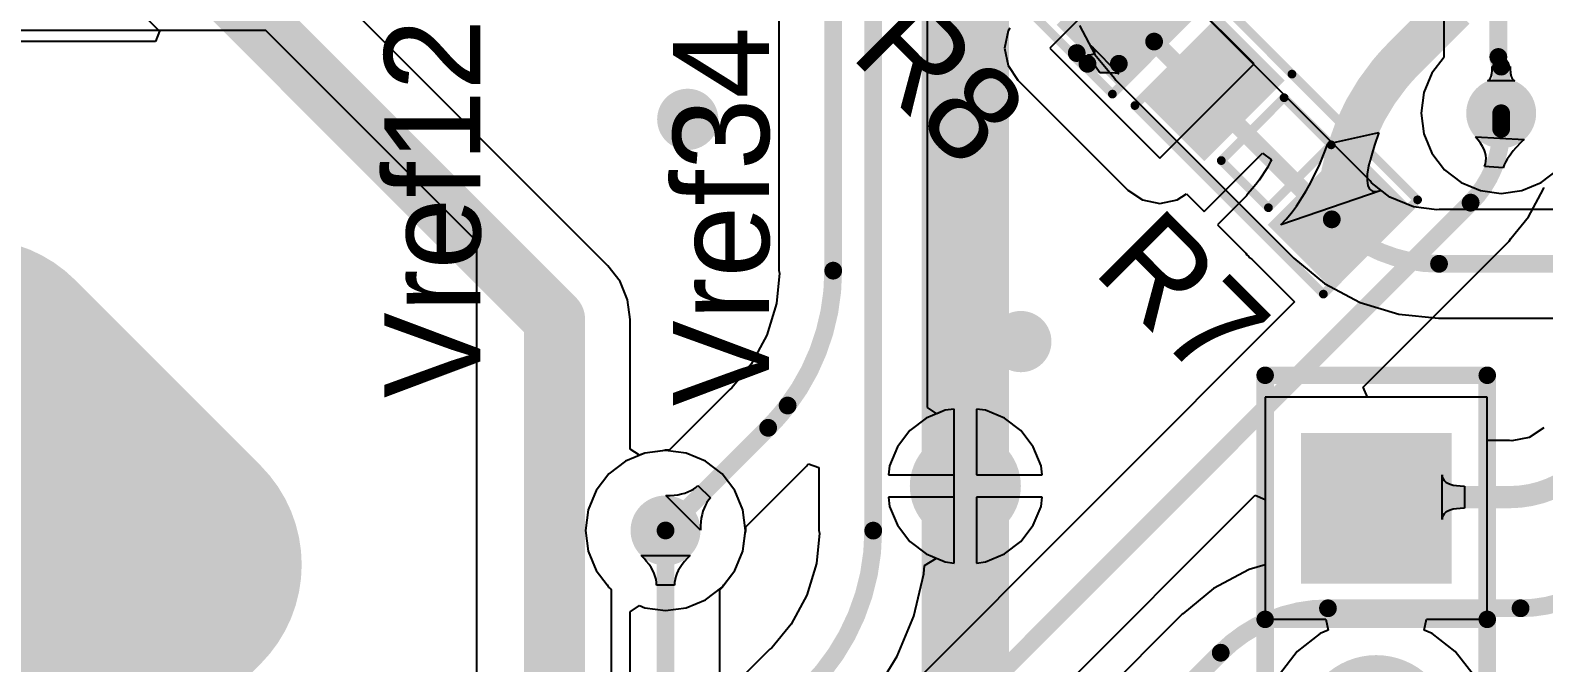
# Model space of a CAD drawing. Header units: millimetres. Extents: x -0.28 to 4.38, y -0.01 to 4.88.
# Drawn here: x 0.344 to 1.025, y 1.75 to 2.035 of the extents above; entities that cross this region are included whole.
import ezdxf

# ---------------------------------------------------------------- set-up
doc = ezdxf.new("R2010")
doc.units = ezdxf.units.MM
doc.header["$MEASUREMENT"] = 0
for name, color, linetype in [('BottomLayer', 5, 'Continuous'), ('BottomSolder', 6, 'Continuous'), ('MultiLayer', 9, 'Continuous'), ('PadHoleLayer', 156, 'Continuous'), ('TopLayer', 1, 'Continuous'), ('TopOverlay', 2, 'Continuous'), ('TopPaste', 8, 'Continuous'), ('TopSolder', 216, 'Continuous'), ('ViaHoleLayer', 16, 'Continuous')]:
    doc.layers.add(name, color=color, linetype=linetype)

# ---------------------------------------------------------------- blocks, each defined once
blk = doc.blocks.new('H___P___36')
at = {"layer": 'BottomLayer', "const_width": 0.05906}
for points in [[(-0.18701, 0.05906, 1), (-0.12795, 0.05906, 1)], [(0.12795, 0.05906, 1), (0.18701, 0.05906, 1)], [(-0.18701, -0.05906, 1), (-0.12795, -0.05906, 1)], [(0.12795, -0.05906, 1), (0.18701, -0.05906, 1)]]:
    blk.add_lwpolyline(points, format="xyb", close=True, dxfattribs=at)
at = {"layer": 'BottomLayer'}
for points in [[(-0.15748, -0.11811), (0.15748, -0.11811), (-0.15748, 0.11811), (0.15748, 0.11811)], [(-0.21654, -0.05906), (0.21654, -0.05906), (-0.21654, 0.05906), (0.21654, 0.05906)]]:
    blk.add_solid(points, dxfattribs=at)
at = {"layer": 'BottomSolder', "const_width": 0.06306}
for points in [[(-0.18901, 0.05906, 1), (-0.12595, 0.05906, 1)], [(0.12595, 0.05906, 1), (0.18901, 0.05906, 1)], [(-0.18901, -0.05906, 1), (-0.12595, -0.05906, 1)], [(0.12595, -0.05906, 1), (0.18901, -0.05906, 1)]]:
    blk.add_lwpolyline(points, format="xyb", close=True, dxfattribs=at)
at = {"layer": 'BottomSolder'}
for points in [[(-0.15748, -0.12211), (0.15748, -0.12211), (-0.15748, 0.12211), (0.15748, 0.12211)], [(-0.22054, -0.05906), (0.22054, -0.05906), (-0.22054, 0.05906), (0.22054, 0.05906)]]:
    blk.add_solid(points, dxfattribs=at)
at = {"layer": 'MultiLayer', "const_width": 0.05906}
for points in [[(-0.18701, 0.05906, 1), (-0.12795, 0.05906, 1)], [(0.12795, 0.05906, 1), (0.18701, 0.05906, 1)], [(-0.18701, -0.05906, 1), (-0.12795, -0.05906, 1)], [(0.12795, -0.05906, 1), (0.18701, -0.05906, 1)]]:
    blk.add_lwpolyline(points, format="xyb", close=True, dxfattribs=at)
at = {"layer": 'MultiLayer'}
for points in [[(-0.15748, -0.11811), (0.15748, -0.11811), (-0.15748, 0.11811), (0.15748, 0.11811)], [(-0.21654, -0.05906), (0.21654, -0.05906), (-0.21654, 0.05906), (0.21654, 0.05906)]]:
    blk.add_solid(points, dxfattribs=at)
at = {"layer": 'PadHoleLayer', "const_width": 0.03937}
blk.add_lwpolyline([(0.09744, 0.01392), (-0.01392, -0.09744, -1), (-0.09744, -0.01392), (0.01392, 0.09744, -1)], format="xyb", close=True, dxfattribs=at)
at = {"layer": 'TopLayer', "const_width": 0.05906}
for points in [[(-0.18701, 0.05906, 1), (-0.12795, 0.05906, 1)], [(0.12795, 0.05906, 1), (0.18701, 0.05906, 1)], [(-0.18701, -0.05906, 1), (-0.12795, -0.05906, 1)], [(0.12795, -0.05906, 1), (0.18701, -0.05906, 1)]]:
    blk.add_lwpolyline(points, format="xyb", close=True, dxfattribs=at)
at = {"layer": 'TopLayer'}
for points in [[(-0.15748, -0.11811), (0.15748, -0.11811), (-0.15748, 0.11811), (0.15748, 0.11811)], [(-0.21654, -0.05906), (0.21654, -0.05906), (-0.21654, 0.05906), (0.21654, 0.05906)]]:
    blk.add_solid(points, dxfattribs=at)
at = {"layer": 'TopSolder', "const_width": 0.06306}
for points in [[(-0.18901, 0.05906, 1), (-0.12595, 0.05906, 1)], [(0.12595, 0.05906, 1), (0.18901, 0.05906, 1)], [(-0.18901, -0.05906, 1), (-0.12595, -0.05906, 1)], [(0.12595, -0.05906, 1), (0.18901, -0.05906, 1)]]:
    blk.add_lwpolyline(points, format="xyb", close=True, dxfattribs=at)
at = {"layer": 'TopSolder'}
for points in [[(-0.15748, -0.12211), (0.15748, -0.12211), (-0.15748, 0.12211), (0.15748, 0.12211)], [(-0.22054, -0.05906), (0.22054, -0.05906), (-0.22054, 0.05906), (0.22054, 0.05906)]]:
    blk.add_solid(points, dxfattribs=at)
blk = doc.blocks.new('JP4_C1T_74')
at = {"layer": 'BottomLayer', "const_width": 0.02992}
for points in [[(0.08504, 0, 1), (0.11496, 0, 1)], [(0.18504, 0, 1), (0.21496, 0, 1)], [(0.28504, 0, 1), (0.31496, 0, 1)]]:
    blk.add_lwpolyline(points, format="xyb", close=True, dxfattribs=at)
at = {"layer": 'BottomLayer'}
blk.add_solid([(-0.02992, -0.02992), (0.02992, -0.02992), (-0.02992, 0.02992), (0.02992, 0.02992)], dxfattribs=at)
at = {"layer": 'BottomSolder', "const_width": 0.03392}
for points in [[(0.08304, 0, 1), (0.11696, 0, 1)], [(0.18304, 0, 1), (0.21696, 0, 1)], [(0.28304, 0, 1), (0.31696, 0, 1)]]:
    blk.add_lwpolyline(points, format="xyb", close=True, dxfattribs=at)
at = {"layer": 'BottomSolder'}
blk.add_solid([(-0.03392, -0.03392), (0.03392, -0.03392), (-0.03392, 0.03392), (0.03392, 0.03392)], dxfattribs=at)
at = {"layer": 'MultiLayer', "const_width": 0.02992}
for points in [[(0.08504, 0, 1), (0.11496, 0, 1)], [(0.18504, 0, 1), (0.21496, 0, 1)], [(0.28504, 0, 1), (0.31496, 0, 1)]]:
    blk.add_lwpolyline(points, format="xyb", close=True, dxfattribs=at)
at = {"layer": 'MultiLayer'}
blk.add_solid([(-0.02992, -0.02992), (0.02992, -0.02992), (-0.02992, 0.02992), (0.02992, 0.02992)], dxfattribs=at)
at = {"layer": 'PadHoleLayer', "const_width": 0.02008}
for points in [[(-0.01004, 0, 1), (0.01004, 0, 1)], [(0.08996, 0, 1), (0.11004, 0, 1)], [(0.18996, 0, 1), (0.21004, 0, 1)], [(0.28996, 0, 1), (0.31004, 0, 1)]]:
    blk.add_lwpolyline(points, format="xyb", close=True, dxfattribs=at)
at = {"layer": 'TopLayer', "const_width": 0.02992}
for points in [[(0.08504, 0, 1), (0.11496, 0, 1)], [(0.18504, 0, 1), (0.21496, 0, 1)], [(0.28504, 0, 1), (0.31496, 0, 1)]]:
    blk.add_lwpolyline(points, format="xyb", close=True, dxfattribs=at)
at = {"layer": 'TopLayer'}
blk.add_solid([(-0.02992, -0.02992), (0.02992, -0.02992), (-0.02992, 0.02992), (0.02992, 0.02992)], dxfattribs=at)
at = {"layer": 'TopOverlay', "const_width": 0.00787}
for points in [[(-0.05984, 0.05), (0.35985, 0.05)], [(-0.05984, -0.05), (-0.05984, 0.05)], [(0.05, -0.05), (0.05, 0.05)], [(0.35985, -0.05), (0.35985, 0.05)], [(0.35985, -0.05), (-0.05984, -0.05)]]:
    blk.add_lwpolyline(points, dxfattribs=at)
at = {"layer": 'TopOverlay', "const_width": 0.00394}
for points in [[(-0.06181, 0.05, 1), (-0.05787, 0.05, 1)], [(-0.06181, 0.05, 1), (-0.05787, 0.05, 1)], [(0.04803, 0.05, 1), (0.05197, 0.05, 1)], [(0.35788, 0.05, 1), (0.36182, 0.05, 1)], [(0.35788, 0.05, 1), (0.36182, 0.05, 1)], [(-0.06181, -0.05, 1), (-0.05787, -0.05, 1)], [(-0.06181, -0.05, 1), (-0.05787, -0.05, 1)], [(0.04803, -0.05, 1), (0.05197, -0.05, 1)], [(0.35788, -0.05, 1), (0.36182, -0.05, 1)], [(0.35788, -0.05, 1), (0.36182, -0.05, 1)]]:
    blk.add_lwpolyline(points, format="xyb", close=True, dxfattribs=at)
at = {"layer": 'TopSolder', "const_width": 0.03392}
for points in [[(0.08304, 0, 1), (0.11696, 0, 1)], [(0.18304, 0, 1), (0.21696, 0, 1)], [(0.28304, 0, 1), (0.31696, 0, 1)]]:
    blk.add_lwpolyline(points, format="xyb", close=True, dxfattribs=at)
at = {"layer": 'TopSolder'}
blk.add_solid([(-0.03392, -0.03392), (0.03392, -0.03392), (-0.03392, 0.03392), (0.03392, 0.03392)], dxfattribs=at)
blk = doc.blocks.new('RES_SMD_0603_BIG_98')
at = {"layer": 'TopLayer'}
for points in [[(-0.05575, -0.02165), (-0.02425, -0.02165), (-0.05575, 0.02165), (-0.02425, 0.02165)], [(0.02425, -0.02165), (0.05575, -0.02165), (0.02425, 0.02165), (0.05575, 0.02165)]]:
    blk.add_solid(points, dxfattribs=at)
at = {"layer": 'TopOverlay', "const_width": 0.00394}
for points in [[(0.06, 0.03), (-0.06, 0.03)], [(-0.06, 0.03), (-0.06, -0.03)], [(0.06, 0.03), (0.06, -0.03)], [(0.015, 0.02), (-0.015, 0.02)], [(-0.015, 0.02), (-0.015, -0.02)], [(0.015, 0.02), (0.015, -0.02)], [(0.015, -0.02), (-0.015, -0.02)], [(0.02, -0.03), (-0.06, -0.03)], [(0.06, -0.03), (0.02, -0.03)]]:
    blk.add_lwpolyline(points, dxfattribs=at)
at = {"layer": 'TopOverlay', "const_width": 0.00197}
for points in [[(-0.06098, 0.03, 1), (-0.05902, 0.03, 1)], [(-0.06098, 0.03, 1), (-0.05902, 0.03, 1)], [(0.05902, 0.03, 1), (0.06098, 0.03, 1)], [(0.05902, 0.03, 1), (0.06098, 0.03, 1)], [(-0.01599, 0.02, 1), (-0.01402, 0.02, 1)], [(-0.01599, 0.02, 1), (-0.01402, 0.02, 1)], [(0.01401, 0.02, 1), (0.01598, 0.02, 1)], [(0.01401, 0.02, 1), (0.01598, 0.02, 1)], [(-0.01599, -0.02, 1), (-0.01402, -0.02, 1)], [(-0.01599, -0.02, 1), (-0.01402, -0.02, 1)], [(0.01401, -0.02, 1), (0.01598, -0.02, 1)], [(0.01401, -0.02, 1), (0.01598, -0.02, 1)], [(-0.06098, -0.03, 1), (-0.05902, -0.03, 1)], [(-0.06098, -0.03, 1), (-0.05902, -0.03, 1)], [(0.01901, -0.03, 1), (0.02098, -0.03, 1)], [(0.01901, -0.03, 1), (0.02098, -0.03, 1)], [(0.05902, -0.03, 1), (0.06098, -0.03, 1)], [(0.05902, -0.03, 1), (0.06098, -0.03, 1)]]:
    blk.add_lwpolyline(points, format="xyb", close=True, dxfattribs=at)
at = {"layer": 'TopPaste'}
for points in [[(-0.05575, -0.02165), (-0.02425, -0.02165), (-0.05575, 0.02165), (-0.02425, 0.02165)], [(0.02425, -0.02165), (0.05575, -0.02165), (0.02425, 0.02165), (0.05575, 0.02165)]]:
    blk.add_solid(points, dxfattribs=at)
at = {"layer": 'TopSolder'}
for points in [[(-0.05975, -0.02565), (-0.02025, -0.02565), (-0.05975, 0.02565), (-0.02025, 0.02565)], [(0.02025, -0.02565), (0.05975, -0.02565), (0.02025, 0.02565), (0.05975, 0.02565)]]:
    blk.add_solid(points, dxfattribs=at)
blk = doc.blocks.new('RES_SMD_0603_BIG_99')
at = {"layer": 'TopLayer'}
for points in [[(-0.05575, -0.02165), (-0.02425, -0.02165), (-0.05575, 0.02165), (-0.02425, 0.02165)], [(0.02425, -0.02165), (0.05575, -0.02165), (0.02425, 0.02165), (0.05575, 0.02165)]]:
    blk.add_solid(points, dxfattribs=at)
at = {"layer": 'TopOverlay', "const_width": 0.00394}
for points in [[(0.06, 0.03), (-0.06, 0.03)], [(-0.06, 0.03), (-0.06, -0.03)], [(0.06, 0.03), (0.06, -0.03)], [(0.015, 0.02), (-0.015, 0.02)], [(-0.015, 0.02), (-0.015, -0.02)], [(0.015, 0.02), (0.015, -0.02)], [(0.015, -0.02), (-0.015, -0.02)], [(0.02, -0.03), (-0.06, -0.03)], [(0.06, -0.03), (0.02, -0.03)]]:
    blk.add_lwpolyline(points, dxfattribs=at)
at = {"layer": 'TopOverlay', "const_width": 0.00197}
for points in [[(-0.06098, 0.03, 1), (-0.05902, 0.03, 1)], [(-0.06098, 0.03, 1), (-0.05902, 0.03, 1)], [(0.05902, 0.03, 1), (0.06098, 0.03, 1)], [(0.05902, 0.03, 1), (0.06098, 0.03, 1)], [(-0.01599, 0.02, 1), (-0.01402, 0.02, 1)], [(-0.01599, 0.02, 1), (-0.01402, 0.02, 1)], [(0.01401, 0.02, 1), (0.01598, 0.02, 1)], [(0.01401, 0.02, 1), (0.01598, 0.02, 1)], [(-0.01599, -0.02, 1), (-0.01402, -0.02, 1)], [(-0.01599, -0.02, 1), (-0.01402, -0.02, 1)], [(0.01401, -0.02, 1), (0.01598, -0.02, 1)], [(0.01401, -0.02, 1), (0.01598, -0.02, 1)], [(-0.06098, -0.03, 1), (-0.05902, -0.03, 1)], [(-0.06098, -0.03, 1), (-0.05902, -0.03, 1)], [(0.01901, -0.03, 1), (0.02098, -0.03, 1)], [(0.01901, -0.03, 1), (0.02098, -0.03, 1)], [(0.05902, -0.03, 1), (0.06098, -0.03, 1)], [(0.05902, -0.03, 1), (0.06098, -0.03, 1)]]:
    blk.add_lwpolyline(points, format="xyb", close=True, dxfattribs=at)
at = {"layer": 'TopPaste'}
for points in [[(-0.05575, -0.02165), (-0.02425, -0.02165), (-0.05575, 0.02165), (-0.02425, 0.02165)], [(0.02425, -0.02165), (0.05575, -0.02165), (0.02425, 0.02165), (0.05575, 0.02165)]]:
    blk.add_solid(points, dxfattribs=at)
at = {"layer": 'TopSolder'}
for points in [[(-0.05975, -0.02565), (-0.02025, -0.02565), (-0.05975, 0.02565), (-0.02025, 0.02565)], [(0.02025, -0.02565), (0.05975, -0.02565), (0.02025, 0.02565), (0.05975, 0.02565)]]:
    blk.add_solid(points, dxfattribs=at)

msp = doc.modelspace()

# ---------------------------------------------------------------- linework, layer by layer
at = {"layer": 'BottomLayer'}
for p, q in [((0.98053, 2.26194), (0.98053, 2.02306)), ((0.9473, 1.9673), (0.8673, 2.0473)), ((0.45, 2.035), (0.14, 2.035)), ((0.545, 1.94), (0.45, 2.035)), ((0.81639, 2.03729), (0.82337, 2.02423)), ((0.82337, 2.02423), (0.8321, 2.01359)), ((0.98055, 2.02295), (0.97505, 2.01578)), ((0.98053, 2.02306), (0.98055, 2.02295)), ((1.00219, 2.01668), (1.00225, 2.01766)), ((1.00225, 2.01766), (1.00227, 2.01873)), ((1.00227, 2.01873), (1.01027, 2.01873)), ((1.01027, 2.01873), (1.0103, 2.01766)), ((1.0103, 2.01766), (1.01046, 2.0158)), ((0.8321, 2.01359), (0.8327, 2.0127)), ((0.8327, 2.0127), (0.9127, 1.9327)), ((0.97505, 2.01578), (0.97145, 2.00708)), ((1.00017, 2.01227), (1.00057, 2.01249)), ((1.01238, 2.01227), (1.00017, 2.01227)), ((1.00057, 2.01249), (1.00093, 2.01281)), ((1.00093, 2.01281), (1.00124, 2.01322)), ((1.00124, 2.01322), (1.00152, 2.01372)), ((1.00152, 2.01372), (1.00175, 2.01432)), ((1.00175, 2.01432), (1.00194, 2.01501)), ((1.00194, 2.01501), (1.00209, 2.0158)), ((1.00209, 2.0158), (1.00219, 2.01668)), ((1.01046, 2.0158), (1.01061, 2.01501)), ((1.01061, 2.01501), (1.0108, 2.01432)), ((1.0108, 2.01432), (1.01103, 2.01372)), ((1.01103, 2.01372), (1.0113, 2.01322)), ((1.0113, 2.01322), (1.01162, 2.01281)), ((1.01162, 2.01281), (1.01198, 2.01249)), ((1.01198, 2.01249), (1.01238, 2.01227)), ((0.97145, 2.00708), (0.97022, 1.99775)), ((0.97022, 1.99775), (0.97145, 1.98842)), ((0.97145, 1.98842), (0.97505, 1.97972)), ((0.97505, 1.97972), (0.98078, 1.97225)), ((0.98078, 1.97225), (0.98825, 1.96652)), ((1.0243, 1.96652), (1.03177, 1.97225)), ((0.9479, 1.96641), (0.9473, 1.9673)), ((0.9562, 1.96004), (0.9479, 1.96641)), ((0.98825, 1.96652), (0.99694, 1.96292)), ((0.99694, 1.96292), (1.00627, 1.96169)), ((1.00627, 1.96169), (1.01561, 1.96292)), ((1.01561, 1.96292), (1.0243, 1.96652)), ((0.96686, 1.95563), (0.9562, 1.96004)), ((0.97723, 1.95426), (0.96686, 1.95563)), ((0.97829, 1.95447), (0.97723, 1.95426)), ((1.0685, 1.95447), (0.97829, 1.95447)), ((0.545, 1.69), (0.545, 1.94)), ((0.9127, 1.9327), (0.9129, 1.93256)), ((0.9129, 1.93256), (0.92677, 1.92118)), ((0.92677, 1.92118), (0.9428, 1.91261)), ((0.9428, 1.91261), (0.96019, 1.90734)), ((0.96019, 1.90734), (0.97805, 1.90558)), ((0.97805, 1.90558), (0.97829, 1.90553)), ((0.97829, 1.90553), (1.3385, 1.90553)), ((0.99992, 1.86992), (0.90008, 1.86992)), ((0.90008, 1.86992), (0.90008, 1.77008)), ((0.99992, 1.77008), (0.99992, 1.86992)), ((0.74735, 1.86057), (0.74004, 1.85496)), ((0.75586, 1.8641), (0.74735, 1.86057)), ((0.76, 1.86464), (0.75586, 1.8641)), ((0.76, 1.835), (0.76, 1.86464)), ((0.77414, 1.8641), (0.77, 1.86464)), ((0.77, 1.86464), (0.77, 1.835)), ((0.78265, 1.86057), (0.77414, 1.8641)), ((0.78996, 1.85496), (0.78265, 1.86057)), ((0.74004, 1.85496), (0.73443, 1.84765)), ((0.79557, 1.84765), (0.78996, 1.85496)), ((0.73443, 1.84765), (0.7309, 1.83914)), ((0.7991, 1.83914), (0.79557, 1.84765)), ((0.61197, 1.84123), (0.6045, 1.8355)), ((0.62067, 1.84483), (0.61197, 1.84123)), ((0.63, 1.84606), (0.62067, 1.84483)), ((0.63933, 1.84483), (0.63, 1.84606)), ((0.64803, 1.84123), (0.63933, 1.84483)), ((0.6555, 1.8355), (0.64803, 1.84123)), ((0.6045, 1.8355), (0.59877, 1.82803)), ((0.66123, 1.82803), (0.6555, 1.8355)), ((0.7309, 1.83914), (0.73036, 1.835)), ((0.73036, 1.835), (0.76, 1.835)), ((0.77, 1.835), (0.79964, 1.835)), ((0.79964, 1.835), (0.7991, 1.83914)), ((0.59877, 1.82803), (0.59517, 1.81933)), ((0.66483, 1.81933), (0.66123, 1.82803)), ((0.76, 1.825), (0.73036, 1.825)), ((0.73036, 1.825), (0.7309, 1.82086)), ((0.7309, 1.82086), (0.73443, 1.81235)), ((0.76, 1.79536), (0.76, 1.825)), ((0.79964, 1.825), (0.77, 1.825)), ((0.77, 1.825), (0.77, 1.79536)), ((0.79557, 1.81235), (0.7991, 1.82086)), ((0.7991, 1.82086), (0.79964, 1.825)), ((0.59517, 1.81933), (0.59394, 1.81)), ((0.66606, 1.81), (0.66483, 1.81933)), ((0.59394, 1.81), (0.59517, 1.80067)), ((0.66483, 1.80067), (0.66606, 1.81)), ((0.73443, 1.81235), (0.74004, 1.80504)), ((0.78996, 1.80504), (0.79557, 1.81235)), ((0.59517, 1.80067), (0.59877, 1.79197)), ((0.66123, 1.79197), (0.66483, 1.80067)), ((0.74004, 1.80504), (0.74735, 1.79943)), ((0.74735, 1.79943), (0.75586, 1.7959)), ((0.77414, 1.7959), (0.78265, 1.79943)), ((0.78265, 1.79943), (0.78996, 1.80504)), ((0.62031, 1.79738), (0.61898, 1.79875)), ((0.61898, 1.79875), (0.64102, 1.79875)), ((0.6215, 1.79601), (0.62031, 1.79738)), ((0.62256, 1.79465), (0.6215, 1.79601)), ((0.62347, 1.7933), (0.62256, 1.79465)), ((0.62424, 1.79195), (0.62347, 1.7933)), ((0.63653, 1.7933), (0.63576, 1.79195)), ((0.63744, 1.79465), (0.63653, 1.7933)), ((0.6385, 1.79601), (0.63744, 1.79465)), ((0.63969, 1.79738), (0.6385, 1.79601)), ((0.64102, 1.79875), (0.63969, 1.79738)), ((0.75586, 1.7959), (0.76, 1.79536)), ((0.77, 1.79536), (0.77414, 1.7959)), ((0.59877, 1.79197), (0.60369, 1.78557)), ((0.60369, 1.78557), (0.60435, 1.78454)), ((0.62488, 1.79061), (0.62424, 1.79195)), ((0.62537, 1.78928), (0.62488, 1.79061)), ((0.62572, 1.78795), (0.62537, 1.78928)), ((0.62593, 1.78663), (0.62572, 1.78795)), ((0.626, 1.78532), (0.62593, 1.78663)), ((0.63407, 1.78663), (0.634, 1.78532)), ((0.63428, 1.78795), (0.63407, 1.78663)), ((0.63463, 1.78928), (0.63428, 1.78795)), ((0.63512, 1.79061), (0.63463, 1.78928)), ((0.63576, 1.79195), (0.63512, 1.79061)), ((0.65565, 1.78454), (0.65631, 1.78557)), ((0.65631, 1.78557), (0.66123, 1.79197)), ((0.60435, 1.78454), (0.60531, 1.78356)), ((0.60531, 1.78356), (0.60553, 1.7833)), ((0.60553, 1.7833), (0.60553, 1.38514)), ((0.634, 1.78532), (0.626, 1.78532)), ((0.65447, 1.7833), (0.65469, 1.78356)), ((0.65447, 1.375), (0.65447, 1.7833)), ((0.65469, 1.78356), (0.65565, 1.78454)), ((0.90008, 1.77008), (0.92739, 1.77008)), ((0.92838, 1.76508), (0.92482, 1.76361)), ((0.92739, 1.77008), (0.92838, 1.76508)), ((0.97162, 1.76508), (0.97262, 1.77008)), ((0.97518, 1.76361), (0.97162, 1.76508)), ((0.97262, 1.77008), (0.99992, 1.77008)), ((0.92482, 1.76361), (0.9144, 1.7556)), ((0.9856, 1.7556), (0.97518, 1.76361)), ((0.9144, 1.7556), (0.90639, 1.74518)), ((0.99361, 1.74518), (0.9856, 1.7556))]:
    msp.add_line(p, q, dxfattribs=at)
for points, const_width in [([(1.005, 2.02306), (1.005, 2.26194)], 0.008), ([(0.85, 2.03), (0.93, 1.95)], 0.008), ([(1.00627, 1.99775), (1.00627, 2.01873)], 0.008), ([(0.97829, 1.93), (1.425, 1.93)], 0.008), ([(0.765, 1.53), (0.765, 1.83)], 0.03937), ([(0.63, 1.375), (0.63, 1.81)], 0.008)]:
    msp.add_lwpolyline(points, dxfattribs=dict(at, const_width=const_width))
at = {"layer": 'BottomLayer', "const_width": 0.008}
for points in [[(0.85, 2.03, -0.198912), (0.835, 2.06622)], [(1.00627, 2.01873, -0.144034), (1.005, 2.02306)], [(0.97829, 1.93, -0.198912), (0.93, 1.95)]]:
    msp.add_lwpolyline(points, format="xyb", dxfattribs=at)
at = {"layer": 'BottomLayer'}
for points, const_width in [([(0.848, 2.03, 1), (0.852, 2.03, 1)], 0.004), ([(0.848, 2.03, 1), (0.852, 2.03, 1)], 0.004), ([(1.003, 2.02306, 1), (1.007, 2.02306, 1)], 0.004), ([(1.003, 2.02306, 1), (1.007, 2.02306, 1)], 0.004), ([(1.00427, 2.01873, 1), (1.00827, 2.01873, 1)], 0.004), ([(1.00427, 2.01873, 1), (1.00827, 2.01873, 1)], 0.004), ([(0.9984, 1.99775, 1), (1.01415, 1.99775, 1)], 0.01575), ([(0.63311, 1.995, 1), (0.64689, 1.995, 1)], 0.01378), ([(1.00427, 1.99775, 1), (1.00827, 1.99775, 1)], 0.004), ([(0.928, 1.95, 1), (0.932, 1.95, 1)], 0.004), ([(0.928, 1.95, 1), (0.932, 1.95, 1)], 0.004), ([(0.97629, 1.93, 1), (0.98029, 1.93, 1)], 0.004), ([(0.97629, 1.93, 1), (0.98029, 1.93, 1)], 0.004), ([(0.78311, 1.895, 1), (0.79689, 1.895, 1)], 0.01378), ([(0.7525, 1.83, 1), (0.7775, 1.83, 1)], 0.025), ([(0.75516, 1.83, 1), (0.77484, 1.83, 1)], 0.01969), ([(0.62213, 1.81, 1), (0.63787, 1.81, 1)], 0.01575), ([(0.628, 1.81, 1), (0.632, 1.81, 1)], 0.004)]:
    msp.add_lwpolyline(points, format="xyb", close=True, dxfattribs=dict(at, const_width=const_width))
at = {"layer": 'MultiLayer'}
for points, const_width in [([(0.9984, 1.99775, 1), (1.01415, 1.99775, 1)], 0.01575), ([(0.63311, 1.995, 1), (0.64689, 1.995, 1)], 0.01378), ([(0.78311, 1.895, 1), (0.79689, 1.895, 1)], 0.01378), ([(0.7525, 1.83, 1), (0.7775, 1.83, 1)], 0.025), ([(0.62213, 1.81, 1), (0.63787, 1.81, 1)], 0.01575)]:
    msp.add_lwpolyline(points, format="xyb", close=True, dxfattribs=dict(at, const_width=const_width))
at = {"layer": 'TopLayer'}
for p, q in [((0.68103, 2.1285), (0.68103, 1.92692)), ((0.60409, 1.92909), (0.44907, 2.08411)), ((0.74799, 1.86534), (0.74799, 2.08072)), ((0.8455, 2.0695), (0.80308, 2.02707)), ((0.895, 2.02), (0.8455, 2.0695)), ((0.39091, 2.04591), (0.4022, 2.03462)), ((0.4022, 2.03462), (0.40028, 2.03)), ((0.78424, 2.03487), (0.78268, 2.02707)), ((0.78503, 2.03606), (0.78424, 2.03487)), ((0.40028, 2.03), (0.175, 2.03)), ((0.78268, 2.02707), (0.78424, 2.01927)), ((0.80308, 2.02707), (0.85257, 1.97757)), ((0.82, 2.024), (0.82104, 2.02404)), ((0.82104, 2.02404), (0.82188, 2.02416)), ((0.82234, 2.02731), (0.82163, 2.02808)), ((0.82163, 2.02808), (0.83411, 2.01544)), ((0.82188, 2.02416), (0.82252, 2.02437)), ((0.82286, 2.02661), (0.82234, 2.02731)), ((0.82252, 2.02437), (0.82298, 2.02465)), ((0.82318, 2.026), (0.82286, 2.02661)), ((0.82298, 2.02465), (0.82324, 2.02502)), ((0.82331, 2.02547), (0.82318, 2.026)), ((0.82324, 2.02502), (0.82331, 2.02547)), ((0.78424, 2.01927), (0.78866, 2.01265)), ((0.82555, 2.016), (0.82, 2.024)), ((0.85257, 1.97757), (0.895, 2.02)), ((0.78866, 2.01265), (0.83815, 1.96315)), ((0.82968, 2.01595), (0.82555, 2.016)), ((0.83247, 2.0158), (0.82968, 2.01595)), ((0.8331, 2.01572), (0.83247, 2.0158)), ((0.83359, 2.01564), (0.8331, 2.01572)), ((0.83392, 2.01555), (0.83359, 2.01564)), ((0.83411, 2.01544), (0.83392, 2.01555)), ((0.92455, 1.97481), (0.92824, 1.98397)), ((0.92824, 1.98397), (0.95116, 1.98907)), ((0.94917, 1.98337), (0.94659, 1.97404)), ((0.95116, 1.98907), (0.94917, 1.98337)), ((0.99593, 1.98564), (0.99468, 1.98709)), ((0.99468, 1.98709), (1.0167, 1.98594)), ((0.99699, 1.98422), (0.99593, 1.98564)), ((0.99786, 1.98282), (0.99699, 1.98422)), ((1.01531, 1.98467), (1.01282, 1.98213)), ((1.0167, 1.98594), (1.01531, 1.98467)), ((0.87254, 1.95355), (0.89875, 1.97976)), ((0.89875, 1.97976), (0.90288, 1.97683)), ((0.90288, 1.97683), (0.90248, 1.97598)), ((0.99855, 1.98145), (0.99786, 1.98282)), ((0.99905, 1.9801), (0.99855, 1.98145)), ((0.99936, 1.97878), (0.99905, 1.9801)), ((0.99949, 1.97748), (0.99936, 1.97878)), ((0.99943, 1.9762), (0.99949, 1.97748)), ((1.009, 1.97704), (1.00829, 1.97577)), ((1.00981, 1.97831), (1.009, 1.97704)), ((1.01172, 1.98085), (1.00981, 1.97831)), ((1.01282, 1.98213), (1.01172, 1.98085)), ((0.90099, 1.97331), (0.89737, 1.96767)), ((0.90248, 1.97598), (0.90099, 1.97331)), ((0.92059, 1.96659), (0.92455, 1.97481)), ((0.94599, 1.97041), (0.94587, 1.96746)), ((0.94659, 1.97404), (0.94599, 1.97041)), ((0.99876, 1.97372), (0.99919, 1.97495)), ((1.00717, 1.97323), (0.99876, 1.97372)), ((0.99919, 1.97495), (0.99943, 1.9762)), ((1.00768, 1.9745), (1.00717, 1.97323)), ((1.00829, 1.97577), (1.00768, 1.9745)), ((0.83815, 1.96315), (0.84477, 1.95873)), ((0.8942, 1.96368), (0.89216, 1.96152)), ((0.89584, 1.96564), (0.8942, 1.96368)), ((0.89737, 1.96767), (0.89584, 1.96564)), ((0.95224, 1.96304), (0.90701, 1.94754)), ((0.91411, 1.95601), (0.9185, 1.96283)), ((0.9185, 1.96283), (0.92059, 1.96659)), ((0.94587, 1.96746), (0.94621, 1.9652)), ((0.94621, 1.9652), (0.94702, 1.96363)), ((0.94702, 1.96363), (0.94829, 1.96275)), ((0.94829, 1.96275), (0.95003, 1.96255)), ((0.95003, 1.96255), (0.95224, 1.96304)), ((1.01859, 1.9511), (1.02519, 1.96344)), ((1.02519, 1.96344), (1.02541, 1.96419)), ((1.02541, 1.96419), (1.02552, 1.96434)), ((0.84477, 1.95873), (0.85257, 1.95718)), ((0.85257, 1.95718), (0.86038, 1.95873)), ((0.86038, 1.95873), (0.86456, 1.96153)), ((0.86456, 1.96153), (0.87254, 1.95355)), ((0.89154, 1.96053), (0.87855, 1.94754)), ((0.89216, 1.96152), (0.89154, 1.96053)), ((0.91181, 1.95296), (0.91411, 1.95601)), ((0.90701, 1.94754), (0.90945, 1.95013)), ((0.90945, 1.95013), (0.91181, 1.95296)), ((1.01057, 1.94133), (1.01859, 1.9511)), ((0.87855, 1.94754), (0.89126, 1.93483)), ((0.94415, 1.87454), (1.0098, 1.9402)), ((1.0098, 1.9402), (1.00981, 1.94021)), ((1.00981, 1.94021), (1.00983, 1.94023)), ((1.00983, 1.94023), (1.01057, 1.94133)), ((0.60951, 1.92204), (0.60409, 1.92909)), ((0.89126, 1.93483), (0.89172, 1.93405)), ((0.89172, 1.93405), (0.89248, 1.93347)), ((0.89248, 1.93347), (0.89303, 1.93269)), ((0.89303, 1.93269), (0.89402, 1.93207)), ((0.89402, 1.93207), (0.91324, 1.91285)), ((0.61291, 1.91382), (0.60951, 1.92204)), ((0.68125, 1.92579), (0.6799, 1.91212)), ((0.68103, 1.92692), (0.68125, 1.92579)), ((0.91324, 1.91285), (0.4252, 1.4248)), ((0.61407, 1.905), (0.61291, 1.91382)), ((0.6799, 1.91212), (0.67559, 1.89789)), ((0.61407, 1.8466), (0.61407, 1.905)), ((0.67559, 1.89789), (0.66858, 1.88477)), ((0.66554, 1.88107), (0.65986, 1.87415)), ((0.66858, 1.88477), (0.66554, 1.88107)), ((0.65986, 1.87415), (0.6589, 1.87351)), ((0.94606, 1.86992), (0.94415, 1.87454)), ((0.6589, 1.87351), (0.63157, 1.84618)), ((0.99992, 1.86992), (0.94606, 1.86992)), ((0.99992, 1.85049), (0.99992, 1.86992)), ((0.75214, 1.86256), (0.74799, 1.86534)), ((0.75586, 1.8641), (0.75214, 1.86256)), ((0.76, 1.86464), (0.75586, 1.8641)), ((0.76, 1.83), (0.76, 1.86464)), ((0.77414, 1.8641), (0.77, 1.86464)), ((0.77, 1.86464), (0.77, 1.835)), ((0.78265, 1.86057), (0.77414, 1.8641)), ((0.78996, 1.85496), (0.78265, 1.86057)), ((0.79557, 1.84765), (0.78996, 1.85496)), ((1.02549, 1.85623), (1.01889, 1.85182)), ((0.7991, 1.83914), (0.79557, 1.84765)), ((1.01, 1.85049), (0.99992, 1.85049)), ((1.0111, 1.85027), (1.01, 1.85049)), ((1.01889, 1.85182), (1.0111, 1.85027)), ((0.61823, 1.84382), (0.61407, 1.8466)), ((0.62067, 1.84483), (0.61823, 1.84382)), ((0.62867, 1.84588), (0.62067, 1.84483)), ((0.62986, 1.84614), (0.62867, 1.84588)), ((0.63124, 1.84616), (0.62986, 1.84614)), ((0.63157, 1.84618), (0.63124, 1.84616)), ((0.69392, 1.83952), (0.69436, 1.84003)), ((0.69436, 1.84003), (0.69905, 1.8383)), ((0.66618, 1.81157), (0.69351, 1.8389)), ((0.69351, 1.8389), (0.69392, 1.83952)), ((0.69905, 1.8383), (0.69905, 1.80994)), ((0.77, 1.835), (0.79964, 1.835)), ((0.79964, 1.835), (0.7991, 1.83914)), ((0.97968, 1.815), (0.97968, 1.835)), ((0.97968, 1.835), (0.97978, 1.83405)), ((0.97978, 1.83405), (0.98009, 1.8332)), ((0.98009, 1.8332), (0.98059, 1.83245)), ((0.63559, 1.82611), (0.63719, 1.82643)), ((0.63719, 1.82643), (0.63869, 1.82683)), ((0.63869, 1.82683), (0.64009, 1.82733)), ((0.64009, 1.82733), (0.64138, 1.82793)), ((0.64138, 1.82793), (0.64256, 1.82862)), ((0.64256, 1.82862), (0.64365, 1.8294)), ((0.64365, 1.8294), (0.64462, 1.83028)), ((0.64462, 1.83028), (0.65028, 1.82462)), ((0.76, 1.79536), (0.76, 1.83)), ((0.98059, 1.83245), (0.9813, 1.8318)), ((0.9813, 1.8318), (0.98221, 1.83125)), ((0.98221, 1.83125), (0.98332, 1.8308)), ((0.98332, 1.8308), (0.98464, 1.83045)), ((0.98464, 1.83045), (0.98616, 1.8302)), ((0.98616, 1.8302), (0.98788, 1.83005)), ((0.98788, 1.83005), (0.9898, 1.83)), ((0.9898, 1.83), (0.9898, 1.82)), ((0.4598, 1.3902), (0.89546, 1.82585)), ((0.63016, 1.82575), (0.63207, 1.82577)), ((0.64575, 1.81016), (0.63016, 1.82575)), ((0.63207, 1.82577), (0.63388, 1.8259)), ((0.63388, 1.8259), (0.63559, 1.82611)), ((0.64733, 1.82009), (0.64683, 1.81869)), ((0.64793, 1.82138), (0.64733, 1.82009)), ((0.64862, 1.82256), (0.64793, 1.82138)), ((0.6494, 1.82364), (0.64862, 1.82256)), ((0.65028, 1.82462), (0.6494, 1.82364)), ((0.79964, 1.825), (0.77, 1.825)), ((0.77, 1.825), (0.77, 1.79536)), ((0.79557, 1.81235), (0.7991, 1.82086)), ((0.7991, 1.82086), (0.79964, 1.825)), ((0.89546, 1.82585), (0.90008, 1.82394)), ((0.90008, 1.82394), (0.90008, 1.7946)), ((0.98616, 1.8198), (0.98464, 1.81955)), ((0.98788, 1.81995), (0.98616, 1.8198)), ((0.9898, 1.82), (0.98788, 1.81995)), ((0.6459, 1.81388), (0.64577, 1.81207)), ((0.64611, 1.81559), (0.6459, 1.81388)), ((0.64643, 1.81719), (0.64611, 1.81559)), ((0.64683, 1.81869), (0.64643, 1.81719)), ((0.97978, 1.81595), (0.97968, 1.815)), ((0.98009, 1.8168), (0.97978, 1.81595)), ((0.98059, 1.81755), (0.98009, 1.8168)), ((0.9813, 1.8182), (0.98059, 1.81755)), ((0.98221, 1.81875), (0.9813, 1.8182)), ((0.98332, 1.8192), (0.98221, 1.81875)), ((0.98464, 1.81955), (0.98332, 1.8192)), ((0.64577, 1.81207), (0.64575, 1.81016)), ((0.66483, 1.80067), (0.66588, 1.80867)), ((0.66588, 1.80867), (0.66614, 1.80986)), ((0.66614, 1.80986), (0.66616, 1.81124)), ((0.66616, 1.81124), (0.66618, 1.81157)), ((0.69927, 1.80881), (0.69792, 1.79514)), ((0.69905, 1.80994), (0.69927, 1.80881)), ((0.78996, 1.80504), (0.79557, 1.81235)), ((0.66123, 1.79197), (0.66483, 1.80067)), ((0.77414, 1.7959), (0.78265, 1.79943)), ((0.78265, 1.79943), (0.78996, 1.80504)), ((0.69792, 1.79514), (0.69361, 1.78091)), ((0.74637, 1.79048), (0.74667, 1.7943)), ((0.74667, 1.7943), (0.75194, 1.79753)), ((0.75194, 1.79753), (0.75586, 1.7959)), ((0.75586, 1.7959), (0.76, 1.79536)), ((0.77, 1.79536), (0.77414, 1.7959)), ((0.8928, 1.79239), (0.87677, 1.78382)), ((0.90008, 1.7946), (0.8928, 1.79239)), ((0.6555, 1.7845), (0.66123, 1.79197)), ((0.74181, 1.7715), (0.74637, 1.79048)), ((0.63933, 1.77517), (0.64803, 1.77877)), ((0.64803, 1.77877), (0.6555, 1.7845)), ((0.69361, 1.78091), (0.6866, 1.76779)), ((0.87677, 1.78382), (0.8629, 1.77244)), ((0.61407, 1.7734), (0.61823, 1.77618)), ((0.61407, 1.72), (0.61407, 1.7734)), ((0.61823, 1.77618), (0.62067, 1.77517)), ((0.62067, 1.77517), (0.63, 1.77394)), ((0.63, 1.77394), (0.63933, 1.77517)), ((0.8627, 1.7723), (0.64544, 1.55505)), ((0.8629, 1.77244), (0.8627, 1.7723)), ((0.6866, 1.76779), (0.67788, 1.75717)), ((0.73434, 1.75347), (0.74181, 1.7715)), ((0.67692, 1.75653), (0.30189, 1.3815)), ((0.67788, 1.75717), (0.67692, 1.75653)), ((0.72414, 1.73683), (0.73434, 1.75347))]:
    msp.add_line(p, q, dxfattribs=at)
for points, const_width in [([(0.7055, 1.92692), (0.7055, 2.33517)], 0.008), ([(0.72352, 1.80994), (0.72352, 2.33258)], 0.008), ([(0.765, 1.83), (0.765, 2.155)], 0.03937), ([(0.415, 2.07), (0.58, 1.905)], 0.02756), ([(0.83411, 2.02), (0.88911, 2.075)], 0.008), ([(0.96257, 2.02257), (0.985, 2.045)], 0.01969), ([(0.81516, 2.02484), (0.82, 2.02)], 0.008), ([(0.82, 2.02), (0.83411, 2.02)], 0.008), ([(1.00627, 1.99075), (1.00627, 1.99775)], 0.008), ([(0.4425, 1.4075), (0.9925, 1.9575)], 0.008), ([(0.93328, 1.95172), (0.93328, 1.95186)], 0.01969), ([(0.58, 1.72), (0.58, 1.905)], 0.02756), ([(0.63, 1.81), (0.67621, 1.85621)], 0.008), ([(0.95, 1.82), (0.955, 1.825)], 0.01), ([(0.955, 1.825), (1.01, 1.825)], 0.01), ([(0.92828, 1.775), (1.015, 1.775)], 0.008), ([(0.66275, 1.53775), (0.88, 1.755)], 0.008)]:
    msp.add_lwpolyline(points, dxfattribs=dict(at, const_width=const_width))
for points, const_width in [([(0.95591, 2.01521, -0.024855), (0.96257, 2.02257)], 0.01969), ([(0.93328, 1.95186, -0.173201), (0.95591, 2.01521)], 0.01969), ([(1.00627, 1.99075, -0.198685), (0.99253, 1.95753)], 0.008), ([(0.99253, 1.95753, -0.000218), (0.9925, 1.9575)], 0.008), ([(0.7055, 1.92692, -0.164491), (0.68498, 1.86623)], 0.008), ([(0.68498, 1.86623, -0.033331), (0.67621, 1.85621)], 0.008), ([(1.04412, 1.83912, -0.198759), (1.01, 1.825)], 0.01), ([(0.72352, 1.80994, -0.198912), (0.69423, 1.73923)], 0.008), ([(1.05768, 1.79268, -0.198912), (1.015, 1.775)], 0.008), ([(0.88, 1.755, -0.198912), (0.92828, 1.775)], 0.008)]:
    msp.add_lwpolyline(points, format="xyb", dxfattribs=dict(at, const_width=const_width))
for points, const_width in [([(0.95765, 2.02257, 1), (0.96749, 2.02257, 1)], 0.00984), ([(0.95765, 2.02257, 1), (0.96749, 2.02257, 1)], 0.00984), ([(0.81316, 2.02484, 1), (0.81716, 2.02484, 1)], 0.004), ([(0.95098, 2.01521, 1), (0.96083, 2.01521, 1)], 0.00984), ([(0.95098, 2.01521, 1), (0.96083, 2.01521, 1)], 0.00984), ([(0.818, 2.02, 1), (0.822, 2.02, 1)], 0.004), ([(0.818, 2.02, 1), (0.822, 2.02, 1)], 0.004), ([(0.83211, 2.02, 1), (0.83611, 2.02, 1)], 0.004), ([(0.83211, 2.02, 1), (0.83611, 2.02, 1)], 0.004), ([(0.9984, 1.99775, 1), (1.01415, 1.99775, 1)], 0.01575), ([(0.63311, 1.995, 1), (0.64689, 1.995, 1)], 0.01378), ([(1.00427, 1.99775, 1), (1.00827, 1.99775, 1)], 0.004), ([(1.00427, 1.99075, 1), (1.00827, 1.99075, 1)], 0.004), ([(1.00427, 1.99075, 1), (1.00827, 1.99075, 1)], 0.004), ([(0.92836, 1.95186, 1), (0.93821, 1.95186, 1)], 0.00984), ([(0.92836, 1.95186, 1), (0.93821, 1.95186, 1)], 0.00984), ([(0.92836, 1.95172, 1), (0.93821, 1.95172, 1)], 0.00984), ([(0.9905, 1.9575, 1), (0.9945, 1.9575, 1)], 0.004), ([(0.9905, 1.9575, 1), (0.9945, 1.9575, 1)], 0.004), ([(0.99053, 1.95753, 1), (0.99453, 1.95753, 1)], 0.004), ([(0.99053, 1.95753, 1), (0.99453, 1.95753, 1)], 0.004), ([(0.7035, 1.92692, 1), (0.7075, 1.92692, 1)], 0.004), ([(0.7035, 1.92692, 1), (0.7075, 1.92692, 1)], 0.004), ([(0.57311, 1.905, 1), (0.58689, 1.905, 1)], 0.01378), ([(0.57311, 1.905, 1), (0.58689, 1.905, 1)], 0.01378), ([(0.78311, 1.895, 1), (0.79689, 1.895, 1)], 0.01378), ([(0.68298, 1.86623, 1), (0.68698, 1.86623, 1)], 0.004), ([(0.68298, 1.86623, 1), (0.68698, 1.86623, 1)], 0.004), ([(0.67421, 1.85621, 1), (0.67821, 1.85621, 1)], 0.004), ([(0.67421, 1.85621, 1), (0.67821, 1.85621, 1)], 0.004), ([(0.7525, 1.83, 1), (0.7775, 1.83, 1)], 0.025), ([(0.75516, 1.83, 1), (0.77484, 1.83, 1)], 0.01969), ([(0.9525, 1.825, 1), (0.9575, 1.825, 1)], 0.005), ([(0.9525, 1.825, 1), (0.9575, 1.825, 1)], 0.005), ([(1.0075, 1.825, 1), (1.0125, 1.825, 1)], 0.005), ([(1.0075, 1.825, 1), (1.0125, 1.825, 1)], 0.005), ([(0.62213, 1.81, 1), (0.63787, 1.81, 1)], 0.01575), ([(0.9475, 1.82, 1), (0.9525, 1.82, 1)], 0.005), ([(0.628, 1.81, 1), (0.632, 1.81, 1)], 0.004), ([(0.72152, 1.80994, 1), (0.72552, 1.80994, 1)], 0.004), ([(0.72152, 1.80994, 1), (0.72552, 1.80994, 1)], 0.004), ([(0.92628, 1.775, 1), (0.93028, 1.775, 1)], 0.004), ([(0.92628, 1.775, 1), (0.93028, 1.775, 1)], 0.004), ([(1.013, 1.775, 1), (1.017, 1.775, 1)], 0.004), ([(1.013, 1.775, 1), (1.017, 1.775, 1)], 0.004), ([(0.878, 1.755, 1), (0.882, 1.755, 1)], 0.004), ([(0.878, 1.755, 1), (0.882, 1.755, 1)], 0.004)]:
    msp.add_lwpolyline(points, format="xyb", close=True, dxfattribs=dict(at, const_width=const_width))
at = {"layer": 'ViaHoleLayer'}
for points, const_width in [([(1.00135, 1.99775, 1), (1.0112, 1.99775, 1)], 0.00984), ([(0.63606, 1.995, 1), (0.64394, 1.995, 1)], 0.00787), ([(0.78606, 1.895, 1), (0.79394, 1.895, 1)], 0.00787), ([(0.758, 1.83, 1), (0.772, 1.83, 1)], 0.014), ([(0.62508, 1.81, 1), (0.63492, 1.81, 1)], 0.00984)]:
    msp.add_lwpolyline(points, format="xyb", close=True, dxfattribs=dict(at, const_width=const_width))

# ---------------------------------------------------------------- block references
for name, p, rotation in [('RES_SMD_0603_BIG_98', (0.81, 2.07), 135), ('RES_SMD_0603_BIG_99', (0.905, 1.98), 135), ('H___P___36', (0.25, 1.725), 225), ('JP4_C1T_74', (0.95, 1.82), 270)]:
    msp.add_blockref(name, p, dxfattribs=dict(rotation=rotation))

# ---------------------------------------------------------------- texts
at = {"layer": 'TopOverlay'}
for s, rotation, p in [('R8', 315, (0.71261, 2.02364)), ('Vref12', 90, (0.54665, 1.86955)), ('Vref34', 90, (0.67665, 1.86594)), ('R7', 315, (0.82176, 1.92656))]:
    msp.add_text(s, height=0.043307, rotation=rotation, dxfattribs=at).set_placement(p)

doc.saveas('drawing.dxf')
